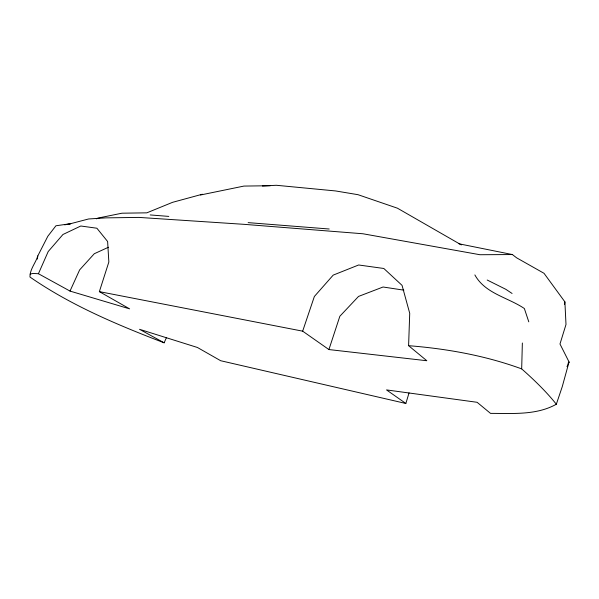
<?xml version="1.0" encoding="UTF-8"?>
<svg xmlns="http://www.w3.org/2000/svg" width="599" height="599" viewBox="0 0 599 599"><rect width="100%" height="100%" fill="white"/><g stroke="black" fill="none" stroke-linecap="round" stroke-linejoin="round"><path stroke-width="0.9" d="M409.057 392.877L405.852 403.471L386.512 389.912L477.111 402.296L490.529 413.385C512.564 413.347 536.419 415.377 556.329 404.243A823.842 128.193 22.9 0 0 521.677 368.887L522.358 343.01M408.6 345.683L409.723 313.307L402.056 285.364L383.817 268.479L358.644 264.983L333.201 275.113L314.355 296.498L302.667 331.165L328.918 349.561L426.817 360.733L408.6 345.683C447.049 348.738 485.37 355.619 521.677 368.887M556.329 404.243L562.259 386.654L569.05 361.968L559.983 344.006L565.995 324.486L564.894 301.874L544.012 273.301L516.645 257.832L512.37 254.553L479.926 254.725L362.957 233.767L244.609 224.37L138.938 217.407L105.963 217.871L88.607 218.972L70.719 223.659L55.924 225.778L47.83 236.261L37.804 255.893C35.626 263.118 29.883 269.123 29.95 277.015C70.981 305.46 117.674 324.98 164.133 342.815L166.32 337.903M564.55 304.554L564.894 301.874M37.363 259.082L37.804 255.893M38.426 273.721L70.016 291.084L129.601 308.852L99.367 291.638L108.846 262.018L107.625 241.517L96.888 228.226L80.813 226.003L62.955 234.494L48.19 251.565L38.426 273.721L32.967 273.458L30.137 274.072M328.918 349.561L339.843 316.272L358.531 296.423L383.075 287.003L403.861 290.163M566.998 366.67L569.05 361.968L568.062 363.211M70.016 291.084L79.637 269.887L94.29 253.729L108.419 247.26M96.334 218.83L98.034 218.073L121.979 213.199L146.83 212.84L172.587 202.32L202.365 194.218M69.035 224.258L70.719 223.659L64.655 224.857M200.485 195.004L243.935 186.079L270.291 185.727M262.399 186.012L276.341 185.278L335.597 190.946L358.015 194.69L397.444 208.197L461.357 244.924M150.207 214.936L168.798 216.404M248.143 222.633L329.195 229.005M99.367 291.638L302.667 331.165M458.991 243.8L512.37 254.553M405.852 403.471L220.679 360.725L197.423 347.48L139.537 329.3L164.133 342.815M487.197 280.025L505.803 289.302L512.07 293.465M474.865 274.926C485.115 293.592 507.862 297.366 524.357 308.522L528.79 321.843"/></g></svg>
